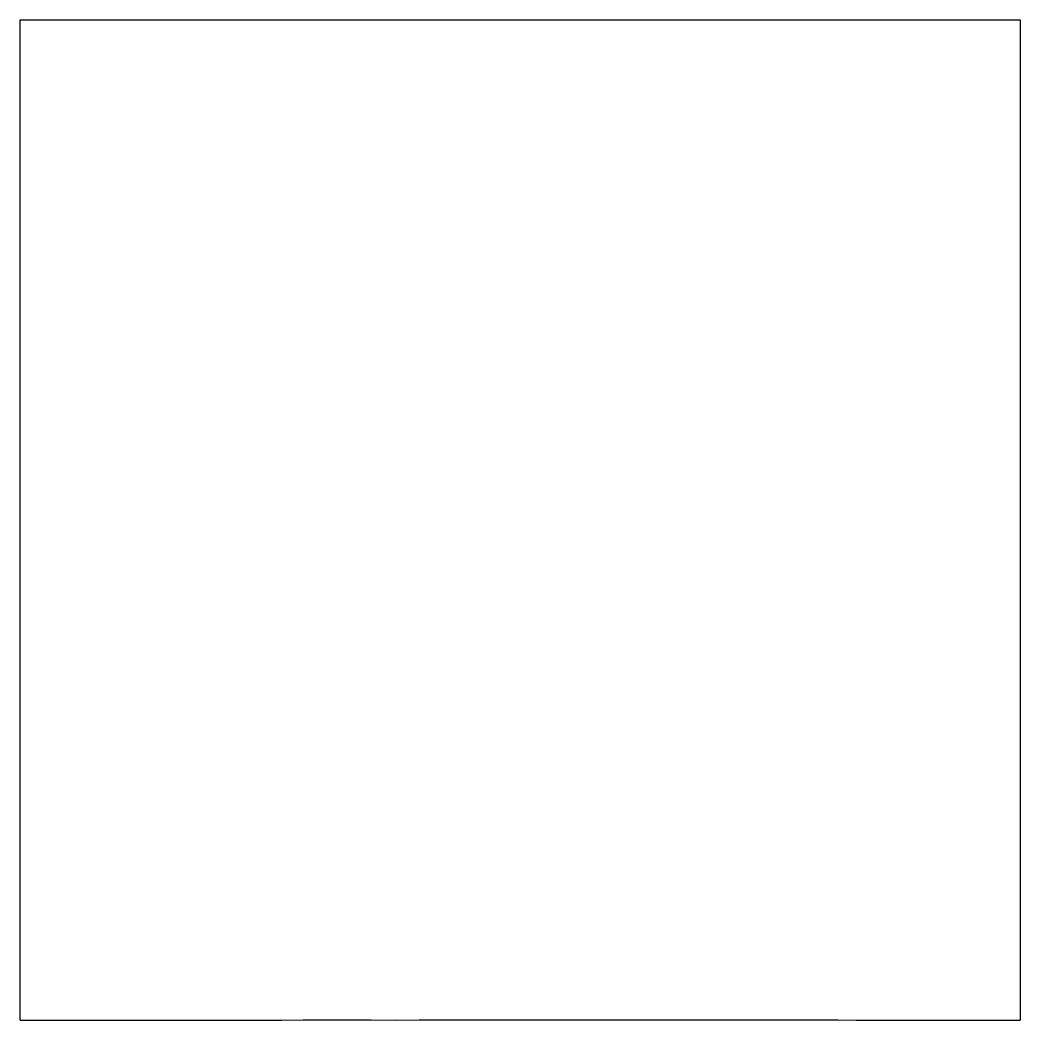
# Model space of a CAD drawing. Header units: millimetres. Extents: x 0 to 426, y 0 to 426.
import ezdxf

# ---------------------------------------------------------------- set-up
doc = ezdxf.new("R2010")
doc.units = ezdxf.units.MM

msp = doc.modelspace()

# ---------------------------------------------------------------- linework, layer by layer
at = {"extrusion": (-1, 0, -2.22045e-16)}
msp.add_arc((-213.2, 0), 213.2, 0, 180, dxfattribs=at)
at = {"extrusion": (0, 1, -2.22045e-16)}
for centre in [(-213.2, 0, 426.4), (-213.2, 0)]:
    msp.add_arc(centre, 213.2, 0, 180, dxfattribs=at)
at = {"extrusion": (1, 0, 2.22045e-16)}
msp.add_arc((213.2, 0, 426.4), 213.2, 0, 180, dxfattribs=at)

doc.saveas('drawing.dxf')
